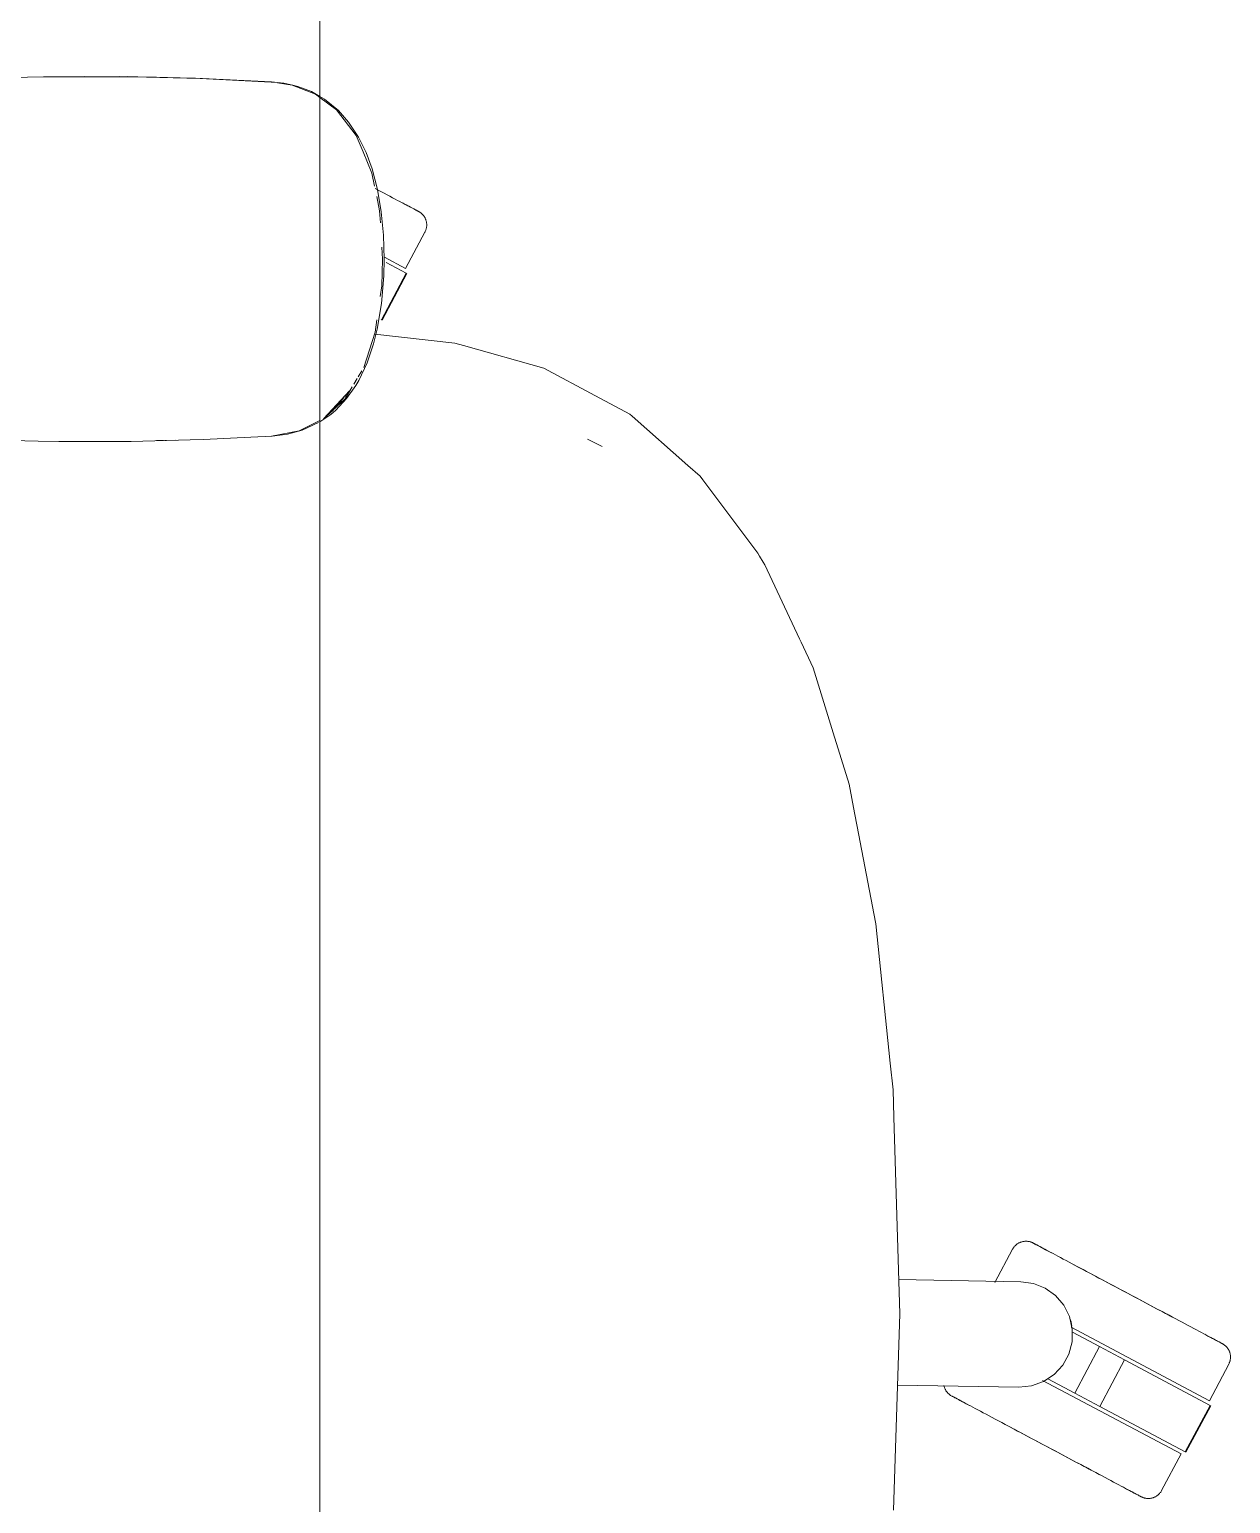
# Model space of a CAD drawing. Header units: millimetres. Extents: x 155920 to 295199, y -4084 to 97293.
# Drawn here: x 185105.6 to 185424.4, y 31765.4 to 32156.7 of the extents above; entities that cross this region are included whole.
import ezdxf

# ---------------------------------------------------------------- set-up
doc = ezdxf.new("R2010")
doc.units = ezdxf.units.MM
doc.header["$MEASUREMENT"] = 0
doc.layers.add('G-IMPT', color=8, linetype='CONTINUOUS', lineweight=9)
doc.layers.add('I-FURN', color=8, linetype='CONTINUOUS', lineweight=9)

msp = doc.modelspace()

# ---------------------------------------------------------------- linework, layer by layer
at = {"layer": 'G-IMPT'}
for p, q in [((185109.32, 32144.17), (185100.91, 32144)), ((185109.32, 32144.17), (185120.12, 32144.25)), ((185109.32, 32144.17), (185129.51, 32144.21)), ((185109.32, 32144.17), (185139.34, 32144.05)), ((185139.34, 32144.05), (185120.12, 32144.25)), ((185129.51, 32144.21), (185139.34, 32144.05)), ((185129.51, 32144.21), (185150.91, 32143.71)), ((185129.51, 32144.21), (185149.7, 32143.75)), ((185129.51, 32144.17), (185131.55, 32144.19)), ((185131.55, 32144.19), (185133.46, 32144.12)), ((185139.34, 32144.05), (185150.91, 32143.71)), ((185150.91, 32143.71), (185149.7, 32143.75)), ((185149.7, 32143.75), (185171.48, 32142.66)), ((185149.7, 32143.75), (185169.87, 32142.77)), ((185150.91, 32143.71), (185171.48, 32142.66)), ((185171.48, 32142.66), (185169.87, 32142.77)), ((185171.48, 32142.66), (185173.13, 32142.41)), ((185175.34, 32141.94), (185171.5, 32142.53)), ((185175.52, 32141.96), (185173.13, 32142.41)), ((185175.34, 32141.94), (185181.54, 32139.53)), ((185175.52, 32141.96), (185176.87, 32141.6)), ((185180.51, 32140.2), (185176.87, 32141.6)), ((185180.51, 32140.2), (185182.75, 32138.93)), ((185181.54, 32139.53), (185182.75, 32138.64)), ((185182.75, 32138.93), (185183.94, 32138.24)), ((185182.75, 32138.64), (185187.16, 32135.37)), ((185183.94, 32138.24), (185187.68, 32135.17)), ((185187.16, 32135.37), (185192.38, 32128.58)), ((185190.35, 32132.13), (185187.68, 32135.17)), ((185193, 32128.08), (185190.35, 32132.13)), ((185192.38, 32128.58), (185194.22, 32124.18)), ((185193, 32128.08), (185194.99, 32124.01)), ((185196.55, 32118.56), (185194.22, 32124.18)), ((185196.57, 32119.67), (185194.99, 32124.01)), ((185196.55, 32118.56), (185197.26, 32115.1)), ((185196.57, 32119.67), (185198, 32114.19)), ((185199, 32108.26), (185198, 32114.19)), ((185197.82, 32112.35), (185198.59, 32108.6)), ((185198.59, 32108.6), (185198.79, 32105.39)), ((185199, 32108.26), (185199.57, 32102.11)), ((185199.18, 32098.88), (185199.37, 32095.77)), ((185199.75, 32095.77), (185199.57, 32102.11)), ((185199.14, 32088.61), (185199.37, 32095.77)), ((185199.66, 32091.27), (185199.75, 32095.77)), ((185199.66, 32091.27), (185199.09, 32083.95)), ((185199.14, 32088.61), (185198.75, 32085.83)), ((185197.97, 32077.19), (185199.09, 32083.95)), ((185197.88, 32079.64), (185197.42, 32076.35)), ((185197.42, 32076.35), (185194.39, 32066.95)), ((185196.99, 32073.26), (185197.97, 32077.19)), ((185197.3, 32075.84), (185218.58, 32073.43)), ((185196.99, 32073.26), (185195.25, 32068.17)), ((185220.84, 32072.79), (185218.58, 32073.43)), ((185220.84, 32072.79), (185242.18, 32066.78)), ((185195.25, 32068.17), (185193.04, 32063.54)), ((185192.64, 32064.04), (185191.78, 32062.59)), ((185193.04, 32063.54), (185192.24, 32062.16)), ((185193.85, 32066.06), (185192.92, 32064.5)), ((185242.18, 32066.78), (185243.3, 32066.19)), ((185243.3, 32066.19), (185254.53, 32060.18)), ((185190.62, 32060.74), (185183.72, 32053.35)), ((185190.62, 32060.74), (185189.34, 32059.27)), ((185191.31, 32061.81), (185189.42, 32058.65)), ((185189.79, 32058.71), (185192.24, 32062.16)), ((185254.53, 32060.18), (185264.97, 32054.59)), ((185189.42, 32058.65), (185183.72, 32053.35)), ((185183.72, 32053.35), (185186.13, 32055.58)), ((185186.93, 32055.66), (185185.61, 32054.53)), ((185189.21, 32059.12), (185186.13, 32055.58)), ((185186.93, 32055.66), (185189.79, 32058.71)), ((185181.48, 32052.25), (185177.22, 32050.14)), ((185182.39, 32052.33), (185178.06, 32050.34)), ((185181.48, 32052.25), (185182.75, 32052.87)), ((185182.75, 32052.57), (185185.61, 32054.53)), ((185265.63, 32054.01), (185264.97, 32054.59)), ((185280.42, 32040.99), (185265.63, 32054.01)), ((185107.96, 32047.4), (185095.66, 32047.69)), ((185132.66, 32047.37), (185148.33, 32047.75)), ((185139.39, 32047.55), (185141.23, 32047.55)), ((185144.28, 32047.66), (185141.6, 32047.55)), ((185148.33, 32047.75), (185151.87, 32047.87)), ((185164.43, 32048.49), (185151.87, 32047.87)), ((185164.43, 32048.49), (185170.1, 32048.77)), ((185177.22, 32050.14), (185169.87, 32048.77)), ((185170.1, 32048.77), (185174.11, 32049.27)), ((185174.11, 32049.27), (185178.06, 32050.34)), ((185257.67, 32045.98), (185253.78, 32047.94)), ((185255.37, 32047.16), (185253.78, 32047.94)), ((185107.96, 32047.4), (185113.43, 32047.33)), ((185128.15, 32047.32), (185113.43, 32047.33)), ((185132.66, 32047.37), (185128.15, 32047.32)), ((185257.67, 32045.98), (185255.37, 32047.16)), ((185280.42, 32040.99), (185283.68, 32038.12)), ((185284.4, 32037.15), (185283.68, 32038.12)), ((185298.97, 32017.65), (185284.4, 32037.15)), ((185298.97, 32017.65), (185299.43, 32016.88)), ((185299.43, 32016.88), (185300.37, 32015.31)), ((185300.8, 32014.6), (185300.37, 32015.31)), ((185300.8, 32014.6), (185310.06, 31994.96)), ((185310.06, 31994.96), (185310.5, 31994.04)), ((185313.69, 31987.28), (185310.5, 31994.04)), ((185313.69, 31987.28), (185319.01, 31970)), ((185319.01, 31970), (185323.2, 31956.4)), ((185323.2, 31956.4), (185324.66, 31948.79)), ((185325.36, 31945.13), (185324.66, 31948.79)), ((185325.36, 31945.13), (185330.23, 31919.75)), ((185330.32, 31919.29), (185330.23, 31919.75)), ((185330.32, 31919.29), (185334.14, 31882.3)), ((185334.14, 31882.3), (185334.87, 31875.23)), ((185335.1, 31867.97), (185334.87, 31875.23)), ((185336.71, 31815.8), (185335.1, 31867.97)), ((185335.01, 31763.62), (185336.71, 31815.8))]:
    msp.add_line(p, q, dxfattribs=at)
at = {"layer": 'I-FURN'}
for p, q in [((185182.75, 32621.57), (185182.75, 31021.57)), ((185182.75, 31021.57), (185182.75, 32621.57)), ((185198.23, 32114.07), (185197.4, 32114.52)), ((185199.04, 32113.64), (185198.23, 32114.07)), ((185199.83, 32113.22), (185199.04, 32113.64)), ((185200.59, 32112.82), (185199.83, 32113.22)), ((185201.33, 32112.43), (185200.59, 32112.82)), ((185202.04, 32112.05), (185201.33, 32112.43)), ((185202.71, 32111.69), (185202.04, 32112.05)), ((185203.36, 32111.34), (185202.71, 32111.69)), ((185203.98, 32111.02), (185203.36, 32111.34)), ((185204.56, 32110.71), (185203.98, 32111.02)), ((185204.25, 32110.87), (185204.82, 32110.57)), ((185205.11, 32110.41), (185204.56, 32110.71)), ((185204.82, 32110.57), (185205.35, 32110.28)), ((185205.63, 32110.14), (185205.11, 32110.41)), ((185205.35, 32110.28), (185205.86, 32110.02)), ((185206.11, 32109.88), (185205.63, 32110.14)), ((185205.86, 32110.02), (185206.32, 32109.77)), ((185206.56, 32109.64), (185206.11, 32109.88)), ((185206.32, 32109.77), (185206.75, 32109.54)), ((185206.97, 32109.43), (185206.56, 32109.64)), ((185206.75, 32109.54), (185207.14, 32109.33)), ((185207.34, 32109.23), (185206.97, 32109.43)), ((185207.14, 32109.33), (185207.5, 32109.14)), ((185207.68, 32109.05), (185207.34, 32109.23)), ((185207.5, 32109.14), (185207.82, 32108.97)), ((185207.97, 32108.89), (185207.68, 32109.05)), ((185207.82, 32108.97), (185208.1, 32108.83)), ((185208.23, 32108.75), (185207.97, 32108.89)), ((185208.1, 32108.83), (185208.34, 32108.7)), ((185208.45, 32108.64), (185208.23, 32108.75)), ((185208.34, 32108.7), (185208.54, 32108.59)), ((185208.63, 32108.54), (185208.45, 32108.64)), ((185208.54, 32108.59), (185208.7, 32108.51)), ((185208.77, 32108.47), (185208.63, 32108.54)), ((185208.7, 32108.51), (185208.82, 32108.44)), ((185208.87, 32108.41), (185208.77, 32108.47)), ((185208.82, 32108.44), (185208.9, 32108.4)), ((185208.93, 32108.38), (185208.87, 32108.41)), ((185208.9, 32108.4), (185208.95, 32108.37)), ((185208.95, 32108.37), (185208.93, 32108.38)), ((185208.95, 32108.37), (185209.09, 32108.29)), ((185208.95, 32108.37), (185208.95, 32108.37)), ((185209.09, 32108.29), (185209.23, 32108.21)), ((185209.23, 32108.21), (185209.36, 32108.12)), ((185209.36, 32108.12), (185209.49, 32108.02)), ((185209.49, 32108.02), (185209.62, 32107.92)), ((185209.62, 32107.92), (185209.74, 32107.82)), ((185209.74, 32107.82), (185209.86, 32107.71)), ((185209.86, 32107.71), (185209.98, 32107.6)), ((185209.98, 32107.6), (185210.08, 32107.48)), ((185210.08, 32107.48), (185210.19, 32107.35)), ((185210.19, 32107.35), (185210.29, 32107.23)), ((185210.29, 32107.23), (185210.38, 32107.1)), ((185210.38, 32107.1), (185210.47, 32106.96)), ((185210.47, 32106.96), (185210.55, 32106.82)), ((185210.55, 32106.82), (185210.63, 32106.68)), ((185210.63, 32106.68), (185210.7, 32106.54)), ((185210.7, 32106.54), (185210.77, 32106.39)), ((185210.77, 32106.39), (185210.83, 32106.24)), ((185210.83, 32106.24), (185210.88, 32106.09)), ((185205.47, 32093.24), (185210.62, 32102.92)), ((185210.64, 32102.96), (185210.62, 32102.92)), ((185210.71, 32103.1), (185210.64, 32102.96)), ((185210.78, 32103.25), (185210.71, 32103.1)), ((185210.83, 32103.4), (185210.78, 32103.25)), ((185210.89, 32103.55), (185210.83, 32103.4)), ((185210.88, 32106.09), (185210.93, 32105.94)), ((185210.94, 32103.71), (185210.89, 32103.55)), ((185210.93, 32105.94), (185210.97, 32105.78)), ((185210.98, 32103.86), (185210.94, 32103.71)), ((185210.97, 32105.78), (185211.01, 32105.62)), ((185211.01, 32104.02), (185210.98, 32103.86)), ((185211.01, 32105.62), (185211.04, 32105.46)), ((185211.04, 32104.18), (185211.01, 32104.02)), ((185211.04, 32105.46), (185211.06, 32105.3)), ((185211.06, 32104.34), (185211.04, 32104.18)), ((185211.06, 32105.3), (185211.08, 32105.14)), ((185211.08, 32104.5), (185211.06, 32104.34)), ((185211.08, 32105.14), (185211.09, 32104.98)), ((185211.09, 32104.66), (185211.08, 32104.5)), ((185211.09, 32104.98), (185211.09, 32104.82)), ((185211.09, 32104.82), (185211.09, 32104.66)), ((185199.84, 32096.23), (185205.47, 32093.24)), ((185200.36, 32094.82), (185205.65, 32092)), ((185205.65, 32092), (185199.08, 32079.64)), ((185199.25, 32079.55), (185205.82, 32091.91)), ((185199.08, 32079.64), (185198.99, 32079.69)), ((185366.59, 31832.89), (185361.88, 31824.05)), ((185366.59, 31832.89), (185366.66, 31833.03)), ((185366.66, 31833.03), (185366.75, 31833.17)), ((185366.75, 31833.17), (185366.84, 31833.3)), ((185366.84, 31833.3), (185366.93, 31833.43)), ((185366.93, 31833.43), (185367.03, 31833.56)), ((185367.03, 31833.56), (185367.14, 31833.68)), ((185367.14, 31833.68), (185367.25, 31833.8)), ((185367.25, 31833.8), (185367.36, 31833.91)), ((185367.36, 31833.91), (185367.48, 31834.02)), ((185367.48, 31834.02), (185367.6, 31834.13)), ((185367.6, 31834.13), (185367.73, 31834.23)), ((185367.73, 31834.23), (185367.86, 31834.32)), ((185367.86, 31834.32), (185368, 31834.41)), ((185368, 31834.41), (185368.13, 31834.49)), ((185368.13, 31834.49), (185368.28, 31834.57)), ((185368.28, 31834.57), (185368.42, 31834.64)), ((185368.42, 31834.64), (185368.57, 31834.71)), ((185368.57, 31834.71), (185368.72, 31834.77)), ((185368.72, 31834.77), (185368.87, 31834.82)), ((185368.87, 31834.82), (185369.02, 31834.87)), ((185369.02, 31834.87), (185369.18, 31834.91)), ((185369.18, 31834.91), (185369.34, 31834.95)), ((185369.34, 31834.95), (185369.49, 31834.98)), ((185369.49, 31834.98), (185369.65, 31835)), ((185369.65, 31835), (185369.81, 31835.02)), ((185369.81, 31835.02), (185369.97, 31835.03)), ((185369.97, 31835.03), (185370.14, 31835.03)), ((185370.14, 31835.03), (185370.3, 31835.03)), ((185370.3, 31835.03), (185370.46, 31835.02)), ((185370.46, 31835.02), (185370.62, 31835)), ((185370.62, 31835), (185370.78, 31834.98)), ((185370.78, 31834.98), (185370.94, 31834.95)), ((185370.94, 31834.95), (185371.09, 31834.92)), ((185371.09, 31834.92), (185371.25, 31834.87)), ((185371.25, 31834.87), (185371.4, 31834.83)), ((185371.4, 31834.83), (185371.56, 31834.77)), ((185371.56, 31834.77), (185371.71, 31834.71)), ((185371.71, 31834.71), (185371.85, 31834.65)), ((185371.85, 31834.65), (185372, 31834.58)), ((185372, 31834.58), (185372.04, 31834.56)), ((185372.04, 31834.56), (185372.06, 31834.55)), ((185372.04, 31834.55), (185372.04, 31834.56)), ((185372.08, 31834.53), (185372.04, 31834.55)), ((185372.06, 31834.55), (185372.12, 31834.51)), ((185372.17, 31834.49), (185372.08, 31834.53)), ((185372.12, 31834.51), (185372.22, 31834.46)), ((185372.29, 31834.42), (185372.17, 31834.49)), ((185372.22, 31834.46), (185372.36, 31834.39)), ((185372.45, 31834.34), (185372.29, 31834.42)), ((185372.36, 31834.39), (185372.54, 31834.29)), ((185372.65, 31834.23), (185372.45, 31834.34)), ((185372.54, 31834.29), (185372.76, 31834.17)), ((185372.89, 31834.1), (185372.65, 31834.23)), ((185372.76, 31834.17), (185373.02, 31834.04)), ((185373.17, 31833.95), (185372.89, 31834.1)), ((185373.02, 31834.04), (185373.31, 31833.88)), ((185373.49, 31833.79), (185373.17, 31833.95)), ((185373.31, 31833.88), (185373.65, 31833.7)), ((185373.84, 31833.6), (185373.49, 31833.79)), ((185373.65, 31833.7), (185374.02, 31833.5)), ((185374.24, 31833.39), (185373.84, 31833.6)), ((185374.02, 31833.5), (185374.43, 31833.28)), ((185374.67, 31833.16), (185374.24, 31833.39)), ((185374.43, 31833.28), (185374.88, 31833.05)), ((185375.13, 31832.91), (185374.67, 31833.16)), ((185374.88, 31833.05), (185375.36, 31832.79)), ((185375.63, 31832.64), (185375.13, 31832.91)), ((185375.36, 31832.79), (185375.88, 31832.52)), ((185376.17, 31832.36), (185375.63, 31832.64)), ((185375.88, 31832.52), (185376.43, 31832.22)), ((185376.74, 31832.06), (185376.17, 31832.36)), ((185376.43, 31832.22), (185377.01, 31831.91)), ((185377.34, 31831.74), (185376.74, 31832.06)), ((185377.97, 31831.4), (185377.34, 31831.74)), ((185378.64, 31831.05), (185377.97, 31831.4)), ((185379.33, 31830.68), (185378.64, 31831.05)), ((185380.05, 31830.29), (185379.33, 31830.68)), ((185380.8, 31829.9), (185380.05, 31830.29)), ((185381.58, 31829.48), (185380.8, 31829.9)), ((185382.38, 31829.06), (185381.58, 31829.48)), ((185383.2, 31828.62), (185382.38, 31829.06)), ((185382.76, 31828.86), (185383.59, 31828.41)), ((185384.05, 31828.17), (185383.2, 31828.62)), ((185383.59, 31828.41), (185384.45, 31827.96)), ((185336.43, 31824.83), (185368.77, 31824.27)), ((185384.92, 31827.71), (185384.05, 31828.17)), ((185384.45, 31827.96), (185385.33, 31827.49)), ((185385.81, 31827.24), (185384.92, 31827.71)), ((185385.33, 31827.49), (185386.22, 31827.02)), ((185386.71, 31826.75), (185385.81, 31827.24)), ((185386.22, 31827.02), (185387.14, 31826.53)), ((185387.64, 31826.26), (185386.71, 31826.75)), ((185387.14, 31826.53), (185388.06, 31826.04)), ((185388.57, 31825.77), (185387.64, 31826.26)), ((185388.06, 31826.04), (185389.01, 31825.53)), ((185389.52, 31825.26), (185388.57, 31825.77)), ((185389.01, 31825.53), (185389.97, 31825.02)), ((185390.49, 31824.75), (185389.52, 31825.26)), ((185389.97, 31825.02), (185390.94, 31824.51)), ((185391.46, 31824.23), (185390.49, 31824.75)), ((185390.94, 31824.51), (185391.91, 31823.99)), ((185368.77, 31824.27), (185372.11, 31823.8)), ((185372.11, 31823.8), (185375.25, 31822.55)), ((185375.25, 31822.55), (185377.99, 31820.59)), ((185377.99, 31820.59), (185380.18, 31818.02)), ((185392.45, 31823.71), (185391.46, 31824.23)), ((185391.91, 31823.99), (185392.9, 31823.46)), ((185393.44, 31823.18), (185392.45, 31823.71)), ((185392.9, 31823.46), (185393.9, 31822.94)), ((185394.43, 31822.65), (185393.44, 31823.18)), ((185393.9, 31822.94), (185394.89, 31822.4)), ((185395.44, 31822.12), (185394.43, 31822.65)), ((185394.89, 31822.4), (185395.9, 31821.87)), ((185396.44, 31821.58), (185395.44, 31822.12)), ((185395.9, 31821.87), (185396.9, 31821.34)), ((185397.44, 31821.05), (185396.44, 31821.58)), ((185396.9, 31821.34), (185397.91, 31820.8)), ((185398.45, 31820.51), (185397.44, 31821.05)), ((185397.91, 31820.8), (185398.91, 31820.27)), ((185380.18, 31818.02), (185381.7, 31815.01)), ((185399.45, 31819.98), (185398.45, 31820.51)), ((185398.91, 31820.27), (185399.91, 31819.74)), ((185400.45, 31819.45), (185399.45, 31819.98)), ((185399.91, 31819.74), (185400.91, 31819.21)), ((185401.45, 31818.92), (185400.45, 31819.45)), ((185400.91, 31819.21), (185401.9, 31818.68)), ((185402.43, 31818.4), (185401.45, 31818.92)), ((185401.9, 31818.68), (185402.88, 31818.16)), ((185403.41, 31817.87), (185402.43, 31818.4)), ((185402.88, 31818.16), (185403.86, 31817.64)), ((185404.38, 31817.36), (185403.41, 31817.87)), ((185403.86, 31817.64), (185404.82, 31817.12)), ((185405.34, 31816.85), (185404.38, 31817.36)), ((185404.82, 31817.12), (185405.77, 31816.62)), ((185406.28, 31816.35), (185405.34, 31816.85)), ((185381.7, 31815.01), (185382.45, 31811.72)), ((185405.77, 31816.62), (185406.71, 31816.12)), ((185407.21, 31815.85), (185406.28, 31816.35)), ((185406.71, 31816.12), (185407.63, 31815.63)), ((185408.13, 31815.37), (185407.21, 31815.85)), ((185407.63, 31815.63), (185408.54, 31815.15)), ((185409.02, 31814.89), (185408.13, 31815.37)), ((185409.9, 31814.43), (185409.02, 31814.89)), ((185410.76, 31813.97), (185409.9, 31814.43)), ((185411.59, 31813.53), (185410.76, 31813.97)), ((185412.4, 31813.09), (185411.59, 31813.53)), ((185413.19, 31812.68), (185412.4, 31813.09)), ((185382.11, 31812.21), (185418.83, 31792.69)), ((185382.45, 31811.72), (185382.39, 31808.35)), ((185382.52, 31810.86), (185389.66, 31807.06)), ((185413.95, 31812.27), (185413.19, 31812.68)), ((185414.69, 31811.88), (185413.95, 31812.27)), ((185415.39, 31811.5), (185414.69, 31811.88)), ((185416.07, 31811.14), (185415.39, 31811.5)), ((185416.72, 31810.8), (185416.07, 31811.14)), ((185417.34, 31810.47), (185416.72, 31810.8)), ((185417.92, 31810.16), (185417.34, 31810.47)), ((185417.61, 31810.33), (185418.18, 31810.02)), ((185418.47, 31809.87), (185417.92, 31810.16)), ((185418.18, 31810.02), (185418.71, 31809.74)), ((185418.99, 31809.59), (185418.47, 31809.87)), ((185418.71, 31809.74), (185419.21, 31809.47)), ((185419.47, 31809.34), (185418.99, 31809.59)), ((185419.21, 31809.47), (185419.68, 31809.23)), ((185419.92, 31809.1), (185419.47, 31809.34)), ((185419.68, 31809.23), (185420.11, 31809)), ((185420.33, 31808.88), (185419.92, 31809.1)), ((185420.11, 31809), (185420.5, 31808.79)), ((185420.7, 31808.68), (185420.33, 31808.88)), ((185381.52, 31805.09), (185379.9, 31802.13)), ((185382.39, 31808.35), (185381.52, 31805.09)), ((185389.66, 31807.06), (185383.09, 31794.7)), ((185389.66, 31807.06), (185396.3, 31803.53)), ((185420.5, 31808.79), (185420.86, 31808.6)), ((185421.03, 31808.5), (185420.7, 31808.68)), ((185420.86, 31808.6), (185421.18, 31808.43)), ((185421.33, 31808.35), (185421.03, 31808.5)), ((185421.18, 31808.43), (185421.46, 31808.28)), ((185421.59, 31808.21), (185421.33, 31808.35)), ((185421.46, 31808.28), (185421.7, 31808.15)), ((185421.81, 31808.09), (185421.59, 31808.21)), ((185421.7, 31808.15), (185421.9, 31808.05)), ((185421.99, 31808), (185421.81, 31808.09)), ((185421.9, 31808.05), (185422.06, 31807.96)), ((185422.13, 31807.92), (185421.99, 31808)), ((185422.06, 31807.96), (185422.18, 31807.9)), ((185422.23, 31807.87), (185422.13, 31807.92)), ((185422.18, 31807.9), (185422.26, 31807.85)), ((185422.29, 31807.84), (185422.23, 31807.87)), ((185422.26, 31807.85), (185422.3, 31807.83)), ((185422.31, 31807.83), (185422.29, 31807.84)), ((185422.3, 31807.83), (185422.31, 31807.83)), ((185422.31, 31807.83), (185422.45, 31807.75)), ((185422.45, 31807.75), (185422.59, 31807.66)), ((185422.59, 31807.66), (185422.72, 31807.57)), ((185422.72, 31807.57), (185422.85, 31807.48)), ((185422.85, 31807.48), (185422.98, 31807.38)), ((185422.98, 31807.38), (185423.1, 31807.27)), ((185423.1, 31807.27), (185423.22, 31807.16)), ((185423.22, 31807.16), (185423.33, 31807.05)), ((185423.33, 31807.05), (185423.44, 31806.93)), ((185423.44, 31806.93), (185423.55, 31806.81)), ((185423.55, 31806.81), (185423.65, 31806.68)), ((185423.65, 31806.68), (185423.74, 31806.55)), ((185423.74, 31806.55), (185423.83, 31806.42)), ((185423.83, 31806.42), (185423.91, 31806.28)), ((185423.91, 31806.28), (185423.99, 31806.14)), ((185423.99, 31806.14), (185424.06, 31805.99)), ((185424.06, 31805.99), (185424.13, 31805.84)), ((185424.13, 31805.84), (185424.19, 31805.7)), ((185424.19, 31805.7), (185424.24, 31805.54)), ((185424.24, 31805.54), (185424.29, 31805.39)), ((185424.29, 31805.39), (185424.33, 31805.23)), ((185424.33, 31805.23), (185424.37, 31805.08)), ((185424.37, 31805.08), (185424.4, 31804.92)), ((185424.4, 31804.92), (185424.42, 31804.76)), ((185379.9, 31802.13), (185377.62, 31799.64)), ((185396.3, 31803.53), (185389.73, 31791.17)), ((185396.3, 31803.53), (185419.01, 31791.46)), ((185418.83, 31792.69), (185423.98, 31802.38)), ((185424, 31802.41), (185423.98, 31802.38)), ((185424.07, 31802.56), (185424, 31802.41)), ((185424.13, 31802.71), (185424.07, 31802.56)), ((185424.19, 31802.86), (185424.13, 31802.71)), ((185424.25, 31803.01), (185424.19, 31802.86)), ((185424.29, 31803.16), (185424.25, 31803.01)), ((185424.34, 31803.32), (185424.29, 31803.16)), ((185424.37, 31803.48), (185424.34, 31803.32)), ((185424.4, 31803.63), (185424.37, 31803.48)), ((185424.42, 31803.79), (185424.4, 31803.63)), ((185424.42, 31804.76), (185424.44, 31804.6)), ((185424.44, 31803.95), (185424.42, 31803.79)), ((185424.44, 31804.6), (185424.45, 31804.44)), ((185424.45, 31804.12), (185424.44, 31803.95)), ((185424.45, 31804.44), (185424.45, 31804.28)), ((185424.45, 31804.28), (185424.45, 31804.12)), ((185374.82, 31797.77), (185371.64, 31796.63)), ((185374.57, 31798.1), (185411.32, 31778.56)), ((185377.62, 31799.64), (185374.82, 31797.77)), ((185383.09, 31794.7), (185375.94, 31798.5)), ((185368.29, 31796.29), (185336.09, 31796.85)), ((185348.42, 31796.53), (185348.38, 31796.69)), ((185348.46, 31796.38), (185348.42, 31796.53)), ((185348.51, 31796.22), (185348.46, 31796.38)), ((185348.56, 31796.07), (185348.51, 31796.22)), ((185348.62, 31795.92), (185348.56, 31796.07)), ((185348.69, 31795.78), (185348.62, 31795.92)), ((185348.76, 31795.63), (185348.69, 31795.78)), ((185348.84, 31795.49), (185348.76, 31795.63)), ((185348.92, 31795.35), (185348.84, 31795.49)), ((185349.01, 31795.22), (185348.92, 31795.35)), ((185349.11, 31795.09), (185349.01, 31795.22)), ((185349.2, 31794.96), (185349.11, 31795.09)), ((185349.31, 31794.84), (185349.2, 31794.96)), ((185349.42, 31794.72), (185349.31, 31794.84)), ((185349.53, 31794.6), (185349.42, 31794.72)), ((185349.65, 31794.49), (185349.53, 31794.6)), ((185349.77, 31794.39), (185349.65, 31794.49)), ((185349.9, 31794.29), (185349.77, 31794.39)), ((185350.03, 31794.19), (185349.9, 31794.29)), ((185350.16, 31794.1), (185350.03, 31794.19)), ((185350.3, 31794.02), (185350.16, 31794.1)), ((185350.44, 31793.94), (185350.3, 31794.02)), ((185350.45, 31793.94), (185350.44, 31793.94)), ((185350.44, 31793.94), (185350.46, 31793.93)), ((185350.49, 31793.92), (185350.45, 31793.94)), ((185350.46, 31793.93), (185350.52, 31793.9)), ((185350.57, 31793.87), (185350.49, 31793.92)), ((185350.52, 31793.9), (185350.62, 31793.85)), ((185350.69, 31793.81), (185350.57, 31793.87)), ((185350.62, 31793.85), (185350.76, 31793.77)), ((185350.85, 31793.72), (185350.69, 31793.81)), ((185350.76, 31793.77), (185350.94, 31793.68)), ((185351.06, 31793.62), (185350.85, 31793.72)), ((185350.94, 31793.68), (185351.16, 31793.56)), ((185351.3, 31793.49), (185351.06, 31793.62)), ((185351.16, 31793.56), (185351.42, 31793.42)), ((185351.58, 31793.34), (185351.3, 31793.49)), ((185351.42, 31793.42), (185351.72, 31793.26)), ((185351.89, 31793.17), (185351.58, 31793.34)), ((185351.72, 31793.26), (185352.05, 31793.09)), ((185371.64, 31796.63), (185368.29, 31796.29)), ((185389.73, 31791.17), (185383.09, 31794.7)), ((185352.25, 31792.98), (185351.89, 31793.17)), ((185352.05, 31793.09), (185352.42, 31792.89)), ((185352.64, 31792.77), (185352.25, 31792.98)), ((185352.42, 31792.89), (185352.83, 31792.67)), ((185353.07, 31792.54), (185352.64, 31792.77)), ((185352.83, 31792.67), (185353.28, 31792.43)), ((185353.54, 31792.3), (185353.07, 31792.54)), ((185353.28, 31792.43), (185353.76, 31792.18)), ((185354.04, 31792.03), (185353.54, 31792.3)), ((185353.76, 31792.18), (185354.28, 31791.9)), ((185354.57, 31791.74), (185354.04, 31792.03)), ((185354.28, 31791.9), (185354.83, 31791.61)), ((185355.14, 31791.44), (185354.57, 31791.74)), ((185354.83, 31791.61), (185355.42, 31791.3)), ((185355.42, 31791.3), (185356.03, 31790.97)), ((185356.03, 31790.97), (185356.68, 31790.62)), ((185356.68, 31790.62), (185357.36, 31790.26)), ((185357.36, 31790.26), (185358.06, 31789.89)), ((185358.06, 31789.89), (185358.8, 31789.5)), ((185358.8, 31789.5), (185359.56, 31789.09)), ((185412.44, 31779.1), (185389.73, 31791.17)), ((185419.01, 31791.46), (185412.44, 31779.1)), ((185412.61, 31779.01), (185419.18, 31791.37)), ((185359.56, 31789.09), (185360.35, 31788.67)), ((185360.35, 31788.67), (185361.16, 31788.24)), ((185361.16, 31788.24), (185362, 31787.8)), ((185362, 31787.8), (185362.85, 31787.34)), ((185362.85, 31787.34), (185363.73, 31786.88)), ((185363.73, 31786.88), (185364.63, 31786.4)), ((185365.12, 31786.14), (185364.21, 31786.62)), ((185364.63, 31786.4), (185365.54, 31785.91)), ((185366.04, 31785.65), (185365.12, 31786.14)), ((185365.54, 31785.91), (185366.47, 31785.42)), ((185366.98, 31785.15), (185366.04, 31785.65)), ((185366.47, 31785.42), (185367.41, 31784.92)), ((185367.93, 31784.64), (185366.98, 31785.15)), ((185367.41, 31784.92), (185368.37, 31784.41)), ((185368.89, 31784.13), (185367.93, 31784.64)), ((185368.37, 31784.41), (185369.34, 31783.89)), ((185369.87, 31783.61), (185368.89, 31784.13)), ((185369.34, 31783.89), (185370.32, 31783.37)), ((185370.85, 31783.09), (185369.87, 31783.61)), ((185370.32, 31783.37), (185371.31, 31782.85)), ((185371.84, 31782.56), (185370.85, 31783.09)), ((185371.31, 31782.85), (185372.3, 31782.32)), ((185372.84, 31782.03), (185371.84, 31782.56)), ((185372.3, 31782.32), (185373.3, 31781.79)), ((185373.84, 31781.5), (185372.84, 31782.03)), ((185373.3, 31781.79), (185374.3, 31781.25)), ((185374.84, 31780.97), (185373.84, 31781.5)), ((185374.3, 31781.25), (185375.31, 31780.72)), ((185375.85, 31780.43), (185374.84, 31780.97)), ((185375.31, 31780.72), (185376.31, 31780.19)), ((185376.85, 31779.9), (185375.85, 31780.43)), ((185376.31, 31780.19), (185377.32, 31779.65)), ((185377.86, 31779.36), (185376.85, 31779.9)), ((185377.32, 31779.65), (185378.32, 31779.12)), ((185378.86, 31778.83), (185377.86, 31779.36)), ((185378.32, 31779.12), (185379.31, 31778.59)), ((185379.85, 31778.3), (185378.86, 31778.83)), ((185379.31, 31778.59), (185380.31, 31778.06)), ((185380.84, 31777.78), (185379.85, 31778.3)), ((185380.31, 31778.06), (185381.29, 31777.54)), ((185381.82, 31777.26), (185380.84, 31777.78)), ((185381.29, 31777.54), (185382.26, 31777.02)), ((185406.17, 31768.88), (185411.32, 31778.56)), ((185382.79, 31776.74), (185381.82, 31777.26)), ((185382.26, 31777.02), (185383.23, 31776.51)), ((185383.74, 31776.24), (185382.79, 31776.74)), ((185383.23, 31776.51), (185384.18, 31776)), ((185384.69, 31775.73), (185383.74, 31776.24)), ((185384.18, 31776), (185385.12, 31775.5)), ((185385.62, 31775.24), (185384.69, 31775.73)), ((185385.12, 31775.5), (185386.04, 31775.01)), ((185386.53, 31774.75), (185385.62, 31775.24)), ((185386.04, 31775.01), (185386.94, 31774.53)), ((185387.43, 31774.28), (185386.53, 31774.75)), ((185386.94, 31774.53), (185387.83, 31774.06)), ((185388.3, 31773.81), (185387.43, 31774.28)), ((185387.83, 31774.06), (185388.7, 31773.6)), ((185389.16, 31773.35), (185388.3, 31773.81)), ((185388.7, 31773.6), (185389.55, 31773.15)), ((185389.99, 31772.91), (185389.16, 31773.35)), ((185389.55, 31773.15), (185390.37, 31772.71)), ((185390.37, 31772.71), (185391.17, 31772.28)), ((185391.17, 31772.28), (185391.95, 31771.87)), ((185391.95, 31771.87), (185392.7, 31771.47)), ((185392.7, 31771.47), (185393.42, 31771.09)), ((185393.42, 31771.09), (185394.11, 31770.72)), ((185394.11, 31770.72), (185394.78, 31770.37)), ((185394.78, 31770.37), (185395.41, 31770.03)), ((185395.41, 31770.03), (185396.01, 31769.71)), ((185396.32, 31769.55), (185395.74, 31769.86)), ((185396.01, 31769.71), (185396.58, 31769.41)), ((185396.88, 31769.25), (185396.32, 31769.55)), ((185396.58, 31769.41), (185397.12, 31769.12)), ((185397.39, 31768.98), (185396.88, 31769.25)), ((185397.12, 31769.12), (185397.62, 31768.86)), ((185397.87, 31768.72), (185397.39, 31768.98)), ((185397.62, 31768.86), (185398.08, 31768.61)), ((185398.32, 31768.48), (185397.87, 31768.72)), ((185398.08, 31768.61), (185398.51, 31768.38)), ((185398.73, 31768.27), (185398.32, 31768.48)), ((185398.51, 31768.38), (185398.91, 31768.17)), ((185399.1, 31768.07), (185398.73, 31768.27)), ((185398.91, 31768.17), (185399.26, 31767.98)), ((185399.44, 31767.89), (185399.1, 31768.07)), ((185399.26, 31767.98), (185399.58, 31767.81)), ((185399.74, 31767.73), (185399.44, 31767.89)), ((185399.58, 31767.81), (185399.86, 31767.67)), ((185399.99, 31767.59), (185399.74, 31767.73)), ((185399.86, 31767.67), (185400.1, 31767.54)), ((185400.21, 31767.48), (185399.99, 31767.59)), ((185400.1, 31767.54), (185400.3, 31767.43)), ((185400.39, 31767.38), (185400.21, 31767.48)), ((185400.3, 31767.43), (185400.46, 31767.34)), ((185400.53, 31767.31), (185400.39, 31767.38)), ((185400.46, 31767.34), (185400.59, 31767.28)), ((185400.63, 31767.25), (185400.53, 31767.31)), ((185400.59, 31767.28), (185400.67, 31767.24)), ((185400.69, 31767.22), (185400.63, 31767.25)), ((185400.67, 31767.24), (185400.71, 31767.21)), ((185400.72, 31767.21), (185400.69, 31767.22)), ((185400.71, 31767.21), (185400.72, 31767.21)), ((185400.75, 31767.19), (185400.72, 31767.21)), ((185400.9, 31767.12), (185400.75, 31767.19)), ((185401.05, 31767.05), (185400.9, 31767.12)), ((185401.2, 31766.99), (185401.05, 31767.05)), ((185401.35, 31766.94), (185401.2, 31766.99)), ((185401.5, 31766.89), (185401.35, 31766.94)), ((185401.66, 31766.85), (185401.5, 31766.89)), ((185401.81, 31766.82), (185401.66, 31766.85)), ((185401.97, 31766.79), (185401.81, 31766.82)), ((185402.13, 31766.77), (185401.97, 31766.79)), ((185402.29, 31766.75), (185402.13, 31766.77)), ((185402.45, 31766.74), (185402.29, 31766.75)), ((185402.62, 31766.74), (185402.45, 31766.74)), ((185402.78, 31766.74), (185402.62, 31766.74)), ((185402.94, 31766.75), (185402.78, 31766.74)), ((185403.1, 31766.77), (185402.94, 31766.75)), ((185403.26, 31766.79), (185403.1, 31766.77)), ((185403.42, 31766.82), (185403.26, 31766.79)), ((185403.57, 31766.86), (185403.42, 31766.82)), ((185403.73, 31766.9), (185403.57, 31766.86)), ((185403.88, 31766.95), (185403.73, 31766.9)), ((185404.03, 31767), (185403.88, 31766.95)), ((185404.18, 31767.06), (185404.03, 31767)), ((185404.33, 31767.13), (185404.18, 31767.06)), ((185404.48, 31767.2), (185404.33, 31767.13)), ((185404.62, 31767.28), (185404.48, 31767.2)), ((185404.76, 31767.36), (185404.62, 31767.28)), ((185404.89, 31767.45), (185404.76, 31767.36)), ((185405.02, 31767.54), (185404.89, 31767.45)), ((185405.15, 31767.64), (185405.02, 31767.54)), ((185405.27, 31767.74), (185405.15, 31767.64)), ((185405.39, 31767.85), (185405.27, 31767.74)), ((185405.5, 31767.97), (185405.39, 31767.85)), ((185405.61, 31768.09), (185405.5, 31767.97)), ((185405.72, 31768.21), (185405.61, 31768.09)), ((185405.82, 31768.33), (185405.72, 31768.21)), ((185405.91, 31768.46), (185405.82, 31768.33)), ((185406, 31768.6), (185405.91, 31768.46)), ((185406.09, 31768.74), (185406, 31768.6)), ((185406.17, 31768.88), (185406.09, 31768.74))]:
    msp.add_line(p, q, dxfattribs=at)
msp.add_arc((185368.72, 31810.27), 13.81, 12.3473, 17.336, dxfattribs=at)
msp.add_open_spline([(185382.04, 31813.92), (185382.16, 31813.5), (185382.23, 31813.06), (185382.29, 31812.62)], degree=3, dxfattribs=at)

doc.saveas('drawing.dxf')
